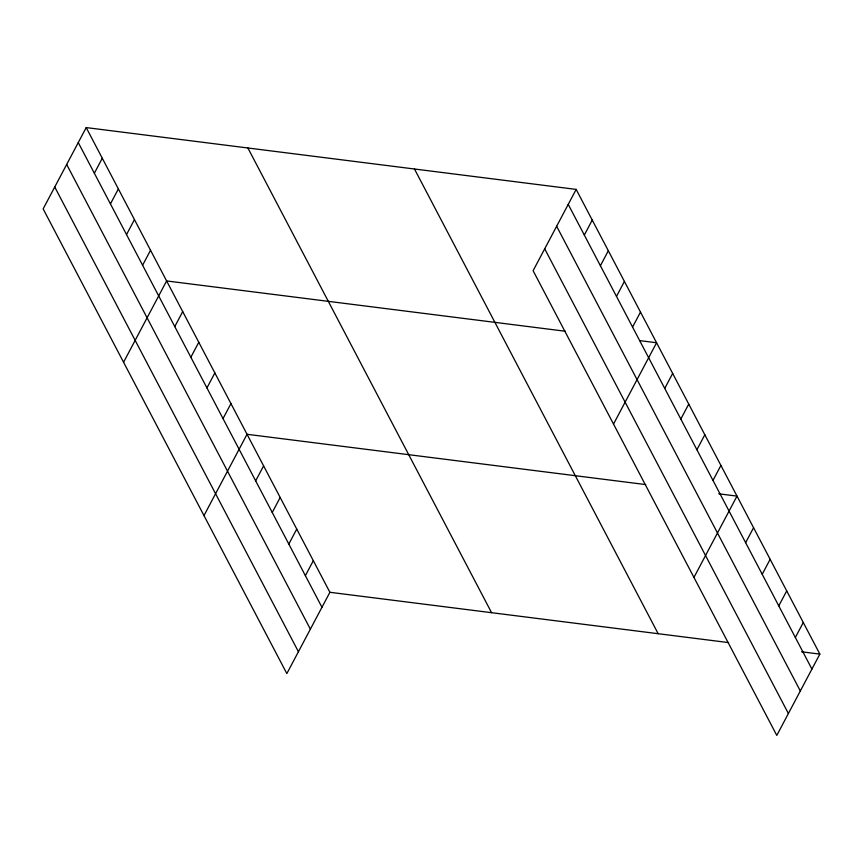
<?xml version="1.0" encoding="UTF-8"?>
<svg xmlns="http://www.w3.org/2000/svg" width="863" height="863" viewBox="0 0 863 863"><rect width="100%" height="100%" fill="white"/><g stroke="black" fill="none" stroke-linecap="round" stroke-linejoin="round"><path stroke-width="1.29" d="M86.203 127.584L43.15 208.9L286.84 673.593L329.893 592.288L86.203 127.584L576.16 189.407L819.85 654.1L776.797 735.416L533.107 270.712L576.16 189.407M94.347 173.236L102.287 158.253M110.432 203.905L118.371 188.921M126.516 234.574L134.455 219.601M142.6 265.243L150.54 250.27M123.571 362.244L166.613 280.939L565.308 331.241M174.768 326.592L182.697 311.608M190.852 357.26L198.781 342.277M206.937 387.929L214.865 372.945M223.021 418.598L230.95 403.614M203.981 515.599L247.034 434.283L645.718 484.585M255.675 480.864L263.603 465.891M272.244 512.471L280.173 497.487M288.814 544.068L296.743 529.084M305.383 575.664L313.312 560.691M584.316 235.06L592.245 220.076M600.4 265.728L608.329 250.745M616.484 296.397L624.413 281.414M632.568 327.066L640.497 312.082M613.528 424.067L656.581 342.751L639.623 340.615M664.737 388.404L672.665 373.431M680.81 419.073L688.75 404.1M696.894 449.742L704.834 434.769M712.978 480.421L720.918 465.437M693.949 577.412L736.991 496.106L718.739 493.809M745.632 542.687L753.572 527.703M762.202 574.283L770.141 559.31M778.782 605.891L786.711 590.907M795.352 637.487L803.28 622.503M329.893 592.288L728.577 642.59M801.598 651.802L819.85 654.1M568.232 204.38L811.921 669.084M556.646 226.268L800.325 690.972M544.704 248.824L788.394 713.528M414.477 169.008L658.167 633.701M247.886 147.983L491.576 612.687M78.274 142.568L321.953 607.272M66.678 164.455L310.367 629.159M54.736 187.001L298.425 651.705"/></g></svg>
